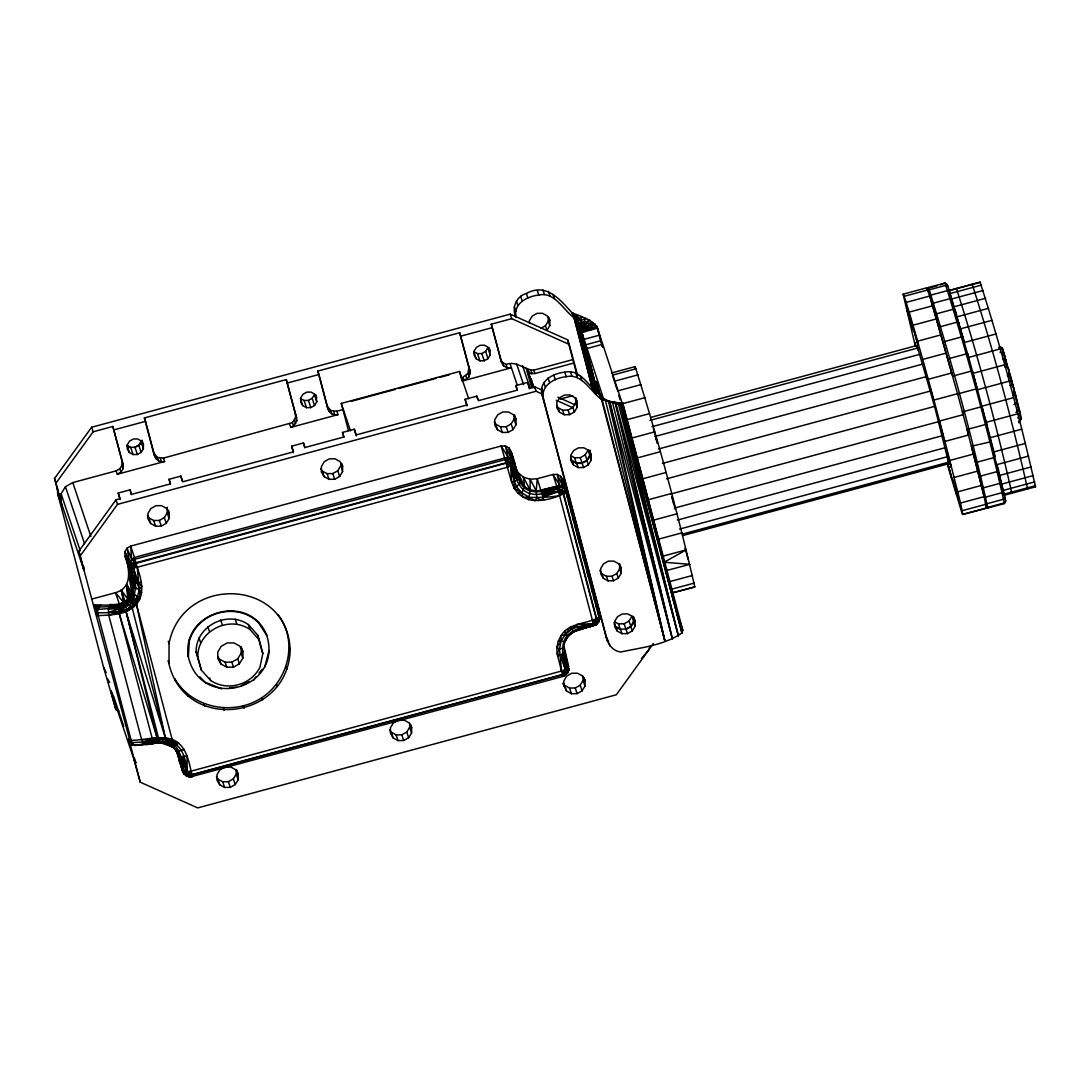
<?xml version="1.0" encoding="UTF-8"?>
<svg xmlns="http://www.w3.org/2000/svg" width="1090" height="1090" viewBox="0 0 1090 1090"><rect width="100%" height="100%" fill="white"/><g stroke="black" fill="none" stroke-linecap="round" stroke-linejoin="round"><path stroke-width="1.5" d="M169.032 643.522L169.032 662.884L168.269 660.608C181.758 732.725 287.923 721.757 290.172 650.049C287.242 577.455 182.303 574.798 169.032 643.522L168.269 641.247M542.33 390.193L534.563 386.718L529.631 388.054L527.724 382.372L515.911 385.574L517.423 390.111L478.415 400.657L476.889 396.12L465.062 399.308L466.97 404.976L356.212 434.91L354.305 429.242L342.492 432.43L344.004 436.967L304.996 447.513L303.47 442.976L291.643 446.178L293.551 451.846L182.793 481.78L180.886 476.098L169.059 479.3L170.585 483.837L131.563 494.383L130.051 489.846L118.224 493.034L120.132 498.702L115.99 499.82L78.862 551.118L129.819 740.287C143.962 740.778 158.159 734.933 172.125 739.361C187.262 745.342 188.856 762.809 192.426 776.557L189.755 776.993C178.637 774.786 182.739 759.171 177.139 751.814C172.438 743.843 163.05 742.413 154.63 743.257L152.178 738.243L119.26 613.656L118.442 608.969L119.069 603.274L115.513 592.674C134.874 587.183 127.857 565.547 124.819 551.731L126.985 548.188L130.65 546.117L501.141 446.001L505.351 445.946L508.962 447.935C518.268 461.806 513.717 489.846 536.198 490.718C546.144 490.977 558.952 481.644 566.677 491.222L599.595 615.809L598.71 621.777L596.325 624.652L578.013 629.707L596.325 624.652L598.71 621.777M96.138 612.88L96.901 615.7C110.499 614.923 126.495 615.319 136.468 604.378C145.311 593.709 141.223 579.022 137.217 567.277L130.296 562.345L124.819 551.731C132.98 570.234 142.313 606.612 110.09 604.487L108.387 608.833L108.714 615.073L141.632 739.66L144.125 744.102L145.76 744.756L157.437 742.849L156.088 742.631L154.617 737.998L152.723 739.797L142.654 742.086L130.432 742.658L129.819 740.287L133.607 744.702L135.787 745.328L157.437 742.849L155.189 743.257M141.209 582.373L135.433 583.218L132.558 582.237L129.179 565.192L506.605 463.1L510.665 466.166L511.701 482.257L514.099 488.129L534.931 500.787L536.811 498.035L536.198 490.718L530.108 479.259L537.234 478.714L552.998 474.463L557.208 474.409L560.819 476.385L562.876 479.873L566.677 491.222L566.01 492.639C554.715 498.362 541.09 502.408 528.473 499.588L530.108 490.977L530.108 479.259L523.377 477.134L518.077 472.665L515.011 466.52L518.813 477.856L517.028 480.104L511.701 482.257L501.141 446.001L508.076 457.092L506.482 462.637L135.991 562.753L131.631 558.816L126.985 548.188L129.465 561.173L128.566 567.141L133.116 587.251L139.193 589.458L141.686 592.633M1027.611 488.947C1012.024 420.154 993.644 351.212 972.185 284.218M1003.958 495.337L1035.486 486.821C1019.913 418.029 1001.533 349.086 980.06 282.092L948.532 290.608M61.013 501.959L61.122 493.825L65.441 486.74L72.785 482.584L116.139 470.88L119.818 468.795L121.971 465.253L122.026 461.193L112.856 426.463L93.141 431.79L56.026 483.074L61.013 501.959L83.848 569.988L83.903 566.745M116.139 470.88L117.284 474.273L120.963 472.202L123.115 468.659L123.17 464.599L112.856 426.463M143.43 444.556L141.319 440.987L137.613 438.957L133.293 438.998L129.533 441.137L127.326 444.761L127.271 448.93L129.369 452.5L133.075 454.544L137.395 454.489L141.155 452.35L143.362 448.726L143.43 444.556L141.972 440.237M169.127 518.527L169.209 513.049L166.443 508.335L161.552 505.651L155.87 505.719L150.911 508.526L148.008 513.308L147.927 518.799L150.706 523.5L155.584 526.184L161.266 526.116L166.225 523.309L169.127 518.527L167.233 512.859L167.301 507.368M238.165 779.786L238.233 774.309L235.467 769.595L230.59 766.91L224.908 766.992L219.948 769.785L217.033 774.568L216.951 780.058L219.73 784.773L224.608 787.443L230.29 787.375L235.249 784.568L238.165 779.786L236.258 774.118L236.312 770.003M242.838 658.128L242.934 651.629L239.65 646.043L233.859 642.868L227.129 642.964L221.256 646.275L217.809 651.956L217.714 658.442L220.998 664.028L226.788 667.203L233.519 667.121L239.391 663.796L242.838 658.128L241.162 653.142L241.258 646.643M316.849 397.7L314.738 394.117L311.031 392.087L306.726 392.141L302.952 394.267L300.745 397.905L300.69 402.06L302.788 405.644L306.494 407.674L310.814 407.619L314.574 405.494L316.781 401.856L315.882 394.812M342.546 471.657L342.628 466.179L339.862 461.465L334.971 458.795L329.289 458.863L324.329 461.669L321.427 466.452L321.346 471.929L324.125 476.643L329.003 479.328L334.685 479.246L339.644 476.453L342.546 471.657L340.693 463.25M411.584 732.93L411.652 727.439L408.886 722.725L404.008 720.054L398.327 720.122L393.367 722.929L390.452 727.711L390.37 733.188L393.149 737.903L398.027 740.587L403.709 740.505L408.668 737.712L411.584 732.93L409.677 727.248L409.731 723.147M490.268 350.83L488.156 347.26L484.451 345.23L480.145 345.285L476.371 347.41L474.164 351.034L474.109 355.204L476.207 358.774L479.913 360.817L484.232 360.763L487.993 358.624L490.2 354.999L489.301 347.955M515.965 424.8L516.047 419.323L513.281 414.609L508.403 411.925L502.722 412.006L497.748 414.8L494.846 419.582L494.765 425.073L497.544 429.787L502.422 432.457L508.104 432.389L513.063 429.583L515.965 424.8L514.071 419.132L514.126 415.018M529.399 323.308L529.44 320.664L532.233 316.059L537.016 313.361L542.493 313.293L547.194 315.868L549.851 320.406L549.782 325.692L546.976 330.297L545.45 325.76L548.256 321.155L548.311 317.19M563.789 686.332L563.871 680.855L566.786 676.059L571.746 673.266L577.428 673.184L582.305 675.868L585.085 680.582L585.003 686.06L582.087 690.842L577.128 693.649L571.446 693.717L566.568 691.046L562.849 683.498M577.196 407.333L575.67 402.81L575.738 397.523L577.264 402.06L577.196 407.333L574.389 411.952L569.62 414.65L564.143 414.718L559.442 412.129L556.772 407.606L556.854 402.319L559.647 397.714L564.429 395.016L569.893 394.948L574.594 397.523L577.264 402.06M585.003 686.06L583.096 680.392L583.15 676.277M591.162 460.198L589.635 455.661L589.704 450.374L591.23 454.911L591.162 460.198L588.355 464.803L583.572 467.501L578.109 467.569L573.408 464.994L570.738 460.457L570.819 455.17L573.613 450.565L578.395 447.867L583.859 447.799L588.559 450.374L591.23 454.911M583.395 462.637L587.115 460.539L590.031 455.756L590.099 450.279M621.082 573.463L621.164 568.176L618.493 563.639L613.793 561.064L608.315 561.132L603.547 563.83L600.74 568.435L600.658 573.721L603.329 578.259L608.029 580.834L613.506 580.766L618.275 578.068L621.082 573.463L619.556 568.926L619.638 563.639M635.048 626.314L635.129 621.041L632.459 616.504L627.758 613.915L622.281 613.983L617.512 616.695L614.706 621.3L614.624 626.573L617.294 631.11L621.995 633.685L627.472 633.617L632.241 630.919L635.048 626.314L633.522 621.777L633.603 616.504M1007.296 367.167L1003.522 352.22L1003.577 354.768M566.677 491.222L562.971 486.508L557.208 474.409L559.906 486.849C550.423 489.601 540.081 493.348 530.108 490.977C518.636 487.094 516.919 473.918 514.521 463.795L508.962 447.935L511.101 458.045L510.42 461.683L511.864 465.58L513.485 460.062L511.019 451.423L514.207 463.495M565.478 489.71L562.876 479.873L565.342 488.524L565.492 492.953L562.277 490.146L557.453 487.939L541.716 492.312L557.658 488.661C547.017 492.816 533.868 498.416 523.595 490.173C516.088 482.611 513.608 471.548 510.42 461.683L505.596 459.49L132.394 559.892L129.179 565.192L132.776 568.026L137.217 567.277L507.708 467.16L514.521 463.795L513.458 461.356L511.074 459.449L505.31 458.549L508.076 457.092L513.485 460.062M565.342 488.524L560.819 476.385L562.931 487.898L559.565 495.623L593.832 625.619L578.013 629.707M520.448 483.224L514.521 463.795L510.42 461.683L509.221 464.422L511.401 465.798L514.616 481.262L510.665 466.166L514.317 481.399L514.099 488.129L520.448 483.224L518.077 472.665L524.617 486.753L521.837 492.912L523.064 497.176L528.473 499.588M136.059 588.886L130.01 567.985L132.081 563.925C137.681 580.48 136.972 597.906 126.072 611.694L158.391 737.617L153.009 740.573L142.654 742.086L162.805 742.467L168.841 744.565L172.125 739.361L136.468 604.378L133.47 604.923L128.279 598.587L131.863 593.014L126.685 584.39L129.288 597.47L130.8 599.527L134.969 603.206L140.106 597.906L131.863 593.014L129.206 577.114C144.752 603.274 112.652 608.424 94.34 606.571L97.868 609.446L125.663 607.089L133.307 601.898L137.585 596.898L139.193 589.458L141.904 586.256L138.484 582.959L132.081 563.925L135.31 560.315L132.394 559.892L134.465 557.453L508.076 457.092L505.351 445.946L511.101 458.045M189.306 639.721L188.406 656.698L188.175 656.017C182.016 610.918 249.378 592.374 266.573 634.83L266.805 635.511L257.567 621.273M191.077 771.148L184.51 771.87L184.346 774.023L186.772 776.066L191.077 771.148L561.568 671.031L568.013 668.047L568.694 666.63L564.143 646.874L564.47 652.46L568.639 670.187L567.549 673.17L562.917 676.44L192.317 776.434C176.689 774.336 186.186 748.38 170.176 743.026L162.941 741.323L142.654 742.086L155.57 741.582L165.367 737.903L178.542 743.067L173.119 747.331L168.092 744.361L159.562 742.862M536.198 490.718L537.234 478.714L543.801 499.874M129.819 740.287L131.795 742.699L97.501 612.88L97.868 609.446L100.648 605.032L124.914 605.304L131.836 600.495M184.21 749.375L177.139 751.814C174.345 743.176 159.113 747.481 163.377 737.821L152.723 739.797L141.632 739.66M134.138 583.014L130.8 566.65M1015.757 398.776L1016.003 396.855L1003.018 349.999L1002.309 347.969L999.585 346.416M1014.122 392.918L1016.003 396.855L1015.771 398.477L1014.191 392.441M175.544 681.032L174.781 678.757C192.099 708.418 233.533 716.225 261.764 697.75C288.578 680.31 298.292 640.77 278.141 614.787M565.356 656.711L568.857 669.655L567.795 672.598L562.917 676.44L557.113 653.782L559.483 649.054L561.037 641.302L560.941 635.838C569.116 622.226 586.747 624.488 598.928 617.226L599.595 615.809L595.794 604.473L597.116 609.256M562.277 490.146L542.711 495.841L562.277 490.146L596.298 618.847L593.369 623.657L577.577 627.799L593.437 623.916L596.325 624.652C583.45 627.717 564.361 630.701 563.898 647.678L559.483 649.054L556.881 647.406L558.298 641.124L560.941 635.838L565.206 634.462L571.501 629.312L577.346 626.9L598.465 622.349L599.773 618.82L599.214 616.613L599.541 619.352L596.639 618.643L563.721 494.043L565.315 489.805L599.541 619.352M196.132 651.643C195.859 625.946 227.469 610.005 248.329 624.556L257.608 635.02L259.284 640.007L262.84 653.455L259.951 667.216C251.027 685.051 227.333 691.564 210.656 680.528L201.35 670.064L196.132 651.643L201.35 670.064M197.808 656.63C197.535 630.933 229.132 615.005 250.005 629.543L259.284 640.007M124.819 551.731C127.367 565.642 136.386 579.635 132.612 593.968L129.41 597.783L130.337 595.644L126.685 584.39L127.789 599.119L130.8 599.527L134.656 595.413L132.83 601.435L137.585 596.898L132.272 608.166L165.367 737.903L126.072 611.694L157.069 737.753L153.349 741.5M946.856 284.858L945.03 283.005L928.476 287.474L927.318 289.477L928.285 291.738L929.443 289.776L945.997 285.308L947.987 286.425L968.629 357.452L1000.157 348.936M1013.441 397.687L981.899 406.202L1005.729 500.855L1004.571 502.844L988.03 507.313L986.028 506.169L987.853 508.022C971.449 433.875 951.025 360.095 928.476 287.474L928.299 288.182L937.332 285.743M987.853 508.022L1004.408 503.553C988.003 429.406 967.579 355.626 945.03 283.005L940.343 284.94M1005.729 500.855L1004.408 503.553M568.639 670.187L564.702 651.534L568.639 670.187L565.737 669.464L561.309 654.545L566.269 673.075L562.822 676.059L565.642 674.942M568.571 635.593L565.138 641.519L558.298 641.124M1004.503 358.16L1004.653 355.735L1007.133 366.921M649.749 646.588L648.918 649.708L641.451 658.578M598.928 617.226C597.347 630.02 581.106 625.81 572.781 631.233C557.126 640.021 563.694 659.246 566.269 673.075L567.795 672.598M188.175 656.017C200.097 712.26 284.245 689.207 266.573 634.83M559.906 486.849L558.339 491.086L559.565 495.623C547.289 497.776 535.258 497.585 523.064 497.176L517.968 493.211L514.357 488.456L516.674 486.985L514.317 481.399M682.776 630.293L681.999 632.868C664.505 645.294 641.206 647.542 620.796 651.997C612.485 651.043 607.566 643.713 605.849 636.138L542.016 394.512C538.732 380.832 553.27 373.257 564.729 372.181C580.452 368.529 588.777 386.664 599.418 394.43L602.048 398.722L609.95 402.319L622.717 403L682.776 630.293L677.421 614.365M600.277 397.7L599.418 394.43L600.181 396.692L605.236 400.52L618.071 402.823L678.348 635.865L620.714 402.932L681.999 632.868L643.822 482.856L622.363 402.959L617.58 403.899M127.789 599.119L121.263 590.044L124.928 601.108L124.914 605.304L127.639 610.795L133.47 604.923L123.933 612.308L97.501 612.88L96.342 613.602L97.882 615.687M130.8 599.527L125.663 607.089L118.742 610.863L126.958 609.651L118.892 611.817L108.36 612.267L125.663 607.089M592.565 389.348L573.122 313.225L572.005 312.776C559.647 299.191 546.117 282.487 526.375 293.496C516.755 296.071 511.741 307.053 515.461 316.141M163.432 458.1L292.42 422.62L295.608 417.388L295.445 414.336L286.275 379.593L144.384 417.933L153.554 452.677C154.344 457.977 158.786 463.127 164.576 461.492L163.432 458.1L157.273 457.391L153.554 452.677M289.559 424.01L290.703 427.416L293.564 426.026L296.752 420.781L296.589 417.729L286.275 379.593M577.686 375.628L569.184 344.399L511.714 318.675L491.222 324.207L501.536 362.343L503.594 365.845L507.204 367.82L511.414 367.766L464.122 380.546L462.978 377.154L467.964 373.434L468.864 367.466L459.694 332.736L317.803 371.077L326.986 405.807C327.763 411.107 332.205 416.257 337.995 414.636L336.851 411.23L330.692 410.521L326.986 405.807M464.122 380.546L469.109 376.827L470.008 370.873L459.694 332.736M514.603 312.857L516.115 317.394C512.845 303.715 527.383 296.139 538.841 295.077C554.565 291.411 562.89 309.546 573.531 317.313L581.61 331.701L603.833 399.73M607.375 640.675L543.529 399.035C540.259 385.369 554.796 377.794 566.255 376.718C581.978 373.066 590.289 391.201 600.944 398.967L605.236 400.52L599.786 395.07M1019.082 411.761L1016.003 396.855M573.122 313.225L581.842 316.672L579.499 327.259L585.33 324.18L589.785 320.324L596.83 326.414L622.281 403.464M176.239 750.615L183.774 773.709L186.635 771.897L183.134 756.746L187.93 775.303L191.976 774.609L562.467 674.492L566.269 673.075L568.013 668.047L563.871 652.965L567.495 668.374L562.903 653.768L564.47 652.46M581.188 330.733L584.962 329.439L587.251 326.101L595.113 324.193L588.75 328.131L585.725 331.36L581.188 330.733L585.33 324.18L592.865 322.272L587.251 326.101L580.439 329.003M191.976 774.609L187.058 771.911C185.995 760.234 183.174 746.473 170.953 741.609C157.532 741.064 144.507 745.71 130.895 744.634L135.787 745.328L130.977 745.233L130.16 741.595M189.524 640.402C198.012 612.185 236.298 601.653 257.799 621.954M507.708 467.16L509.221 464.422M564.702 491.876L563.38 494.26L558.475 491.563L543.079 497.176L541.553 500.378L536.811 498.035M1019.014 422.825L1021.357 418.737L1019.096 408.573L1008.114 367.439L1004.857 366.921M1018.578 421.803L1021.18 417.429M1005.089 497.204L1003.931 499.138L987.376 503.621L985.496 503.185M217.673 656.248L219.322 659.041L225.112 662.216L231.843 662.134L237.715 658.81L241.162 653.142M570.915 455.743L574.566 457.745L580.248 457.677L585.207 454.871L588.123 450.088L590.031 455.756M570.547 458.181L571.882 460.457L576.583 463.032L582.06 462.964L586.829 460.266L589.635 455.661M599.813 570.315L601.816 573.721L606.517 576.297L611.981 576.229L616.763 573.531L619.556 568.926M129.369 452.5L126.944 445.306L130.664 447.336L134.969 447.281L138.73 445.156L140.951 441.518L143.362 448.726M147.409 515.475L148.799 517.832L153.676 520.516L159.358 520.448L164.317 517.641L167.233 512.859M302.788 405.644L300.377 398.436L304.083 400.48L308.388 400.425L312.162 398.286L314.37 394.662L316.781 401.856M320.828 468.618L322.218 470.975L327.095 473.646L332.777 473.578L337.736 470.771L340.652 465.989M476.207 358.774L473.796 351.58L477.502 353.61L481.807 353.555L485.581 351.43L487.789 347.792L490.2 354.999M216.433 776.748L217.823 779.091L222.701 781.775L228.382 781.707L233.342 778.9L236.258 774.118M494.247 421.762L495.637 424.105L500.514 426.79L506.196 426.721L511.156 423.915L514.071 419.132M556.581 405.33L557.917 407.606L562.617 410.181L568.094 410.113L572.863 407.415L575.67 402.81M389.852 729.878L391.242 732.235L396.12 734.919L401.801 734.837L406.761 732.03L409.677 727.248M563.271 683.021L564.661 685.378L569.539 688.049L575.22 687.981L580.18 685.174L583.096 680.392M614.801 621.859L618.466 623.861L624.148 623.793L629.107 620.987L632.009 616.204L633.917 621.872L631.001 626.655L626.042 629.461M633.522 621.777L630.729 626.382L625.946 629.08L620.469 629.148L615.782 626.573L614.447 624.311M1003.713 355.04L1002.309 347.969M991.192 440.878L989.829 441.995L971.49 446.205L975.468 461.615L977.321 462.106L993.876 457.637L995.17 456.288L972.43 370.777L952.728 376.105L930.015 296.916L931.214 295.022L947.769 290.553L949.731 291.589M1003.672 490.718L1002.487 492.557L985.932 497.026L983.957 496.032L975.468 461.615M1017.733 417.988L1020.404 413.968M932.481 304.846L933.708 303.061L950.262 298.592L952.183 299.518M593.982 390.697L576.215 321.809L578.245 318.934L581.842 316.672L589.785 320.324L578.095 324.834L596.162 393.694M1001.492 481.548L1000.279 483.265L983.725 487.734L981.79 486.876M61.231 500.392L61.476 504.97L54.5 478.537L91.628 427.253L510.202 314.138L567.672 339.862L569.184 344.399M80.388 555.655L117.516 504.357L536.089 391.256L542.302 394.035M653.401 643.509L616.286 694.793L197.712 807.908L140.242 782.184L133.729 758.763L110.88 690.719L112.924 694.821M1006.397 361.648L1005.77 362.493L1004.558 357.97L1006.397 361.648L1005.661 361.771M935.601 315.323L936.869 313.702L953.423 309.219L955.303 309.996M1015.962 412.456L1019.096 408.573M998.644 469.967L997.391 471.52L980.837 475.989L978.929 475.294M255.728 676.972L253.793 680.215M258.97 673.116L262.227 669.274M562.808 676.318L565.41 675.487L562.522 674.751L192.031 774.854L189.755 776.993L186.158 775.726M1018.809 411.421L1019.491 410.657L1020.349 415.154L1019.409 414.622M129.465 561.173L134.465 557.453L130.65 546.117L131.631 558.816M939.28 328.063L940.615 326.618L957.17 322.149L958.996 322.735M622.962 405.276L622.717 403L619.57 403.859M1014 404.703L1017.324 401.597M139.833 598.805L134.969 603.206L136.468 604.378L165.367 737.903M943.45 342.71L944.839 341.483L961.394 337.001L963.151 337.382M134.642 447.5L140.501 444.27M134.656 595.413L130.105 598.655L128.279 598.587L126.685 584.39M947.973 358.869L967.675 353.542L972.566 371.744M155.57 741.582L144.125 744.102M1012.528 395.125L1015.199 393.476M986.804 424.146L967.089 429.474L984.175 496.645L960.522 503.035L962.838 514.521L986.477 508.131L983.957 496.032M118.606 604.95L123.77 601.912L121.263 590.044L124.274 603.22L115.513 592.674L91.86 599.064M540.681 328.458L545.45 325.76M602.443 346.811L596.83 326.414L589.704 330.284L585.33 324.18L572.768 315.024L576.215 321.809M241.435 685.61L249.011 681.809M565.192 630.824L565.206 634.462L568.449 636.069L573.449 631.982L596.543 624.12M562.903 653.768L557.576 655.935M505.596 459.49L508.049 458.386M1010.13 378.857L1011.084 378.434L1008.781 372.794M982.131 406.57L962.416 411.897L968.588 435.019L944.935 441.409L960.522 503.035M1019.423 414.609L1020.295 414.255L1019.286 413.669M506.605 463.1L510.42 461.683L506.482 462.637M132.857 588.423L133.879 588.041M118.456 607.593L124.914 605.304L128.92 599.827L124.928 601.108M162.723 743.244L156.797 743.244L158.118 742.78M592.96 390.302L573.708 316.795L584.962 329.439L596.83 326.414M593.778 625.565L578.095 630.061L577.904 629.121L593.437 623.916M108.387 608.833L118.456 605.536L124.914 605.304L108.387 608.833L118.442 608.969M1009.98 385.615L1012.855 384.702M587.251 326.101L594.609 323.771M619.352 403.831L622.363 402.959L681.999 632.868L621.586 402.946L616.654 403.504M541.43 491.318L559.933 485.554L562.971 486.508M113.987 429.855L145.529 421.34L154.698 456.07M287.419 382.999L318.948 374.483L328.117 409.213M460.838 336.142L492.367 327.613L501.536 362.343M348.487 430.686L341.279 403.409L459.53 371.458L468.727 398.858M351.457 401.243L395.452 389.348M398.708 388.476L436.177 378.353M439.433 377.467L449.203 374.824M583.845 339.399L599.609 335.134M336.851 411.23L343.404 409.459M585.48 344.862L601.244 340.598M117.284 474.273L164.576 461.492M290.703 427.416L337.995 414.636M586.665 348.582L602.429 344.331M500.405 358.951L502.449 362.439L506.073 364.428C516.755 360.463 524.195 369.919 533.746 370.164L573.177 359.509M525.925 368.229L528.446 373.161L534.89 373.557L574.321 362.902M611.476 373.012L635.129 366.608C658.047 439.106 677.653 512.859 694.821 586.938L672.748 592.906M915.409 346.484L903.133 294.191L926.786 287.801L930.015 296.916M636.11 368.761L612.471 375.151L616.995 389.321M903.133 294.191L904.128 296.33L927.781 289.94M948.9 290.771L980.428 282.255M614.501 381.2L638.154 374.81M904.128 296.33L906.158 302.393L929.811 296.003L957.592 393.94L977.294 388.626M560.233 399.076L572.836 395.67M981.518 285.062L949.976 293.578L964.446 342.478L995.974 333.962M951.747 298.96L983.275 290.444M617.499 390.956L641.152 384.566M906.158 302.393L909.155 312.135L932.808 305.745M954.131 306.767L985.673 298.251M621.355 404.036L645.007 397.646M909.155 312.135L913.025 325.229L936.664 318.839M957.102 316.809L988.644 308.279M960.576 328.812L992.104 320.297M625.933 419.991L649.586 413.601M913.025 325.229L917.603 341.184L941.242 334.793M650.635 417.443L917.003 345.462L934.593 406.393L948.872 463.672L682.49 535.653M649.967 420.372L917.984 347.955M651.956 426.721L919.974 354.291M631.069 438.248L654.722 431.858M917.603 341.184L922.726 359.428L946.379 353.037M654.831 436.491L922.849 364.06M658.401 449.026L926.405 376.595M636.574 458.127L660.213 451.737M922.726 359.428L928.23 379.306L951.883 372.916M541.035 490.064L559.933 485.554L552.998 474.463L558.339 491.086L542.18 493.906M1004.53 364.823L973.002 373.339L977.471 389.73L1008.999 381.214M662.407 463.454L930.424 391.038M665.895 472.515L642.242 478.919L638.318 464.517M928.23 379.306L933.898 400.098L957.551 393.708L963.192 414.663L939.539 421.053L944.935 441.409M666.59 478.823L934.593 406.393M652.869 518.649L647.882 499.86L671.535 493.47M670.65 494.056L938.667 421.626M986.191 422.334L1017.719 413.819M674.329 508.131L942.346 435.7M676.931 513.826L653.278 520.216L663.715 560.75M677.367 520.08L945.371 447.649M990.224 437.703L1021.752 429.174M679.547 529.086L947.564 456.669M658.251 539.25L681.89 532.86M949.908 460.43L973.547 454.04M682.381 534.114L948.75 462.133M993.903 451.9L1025.431 443.385M1028.647 456.056L997.118 464.572L1003.972 494.179L1035.5 485.649M662.597 556.254L686.25 549.864L664.096 562.249L689.847 564.32L666.181 570.629M954.254 477.434L977.907 471.044M999.789 475.39L1031.317 466.874M957.837 491.808L981.49 485.418M1001.86 484.069L1033.388 475.553M1003.263 490.391L1034.792 481.862M670.432 581.42L692.504 575.452M670.541 589.499L694.194 583.109M962.211 510.692L985.851 504.302M672.298 592.756L694.821 586.938M947.101 463.754L962.375 514.371L986.477 508.131M108.714 615.073L119.028 612.73M617.267 403.886L621.586 402.946M583.818 327.559L580.139 328.363L596.693 392.673M189.755 776.993L192.385 776.502L189.183 776.679M616.586 403.395L619.801 402.919L678.348 635.865L615.659 402.619L672.367 638.822L609.664 401.651L600.917 397.237L664.968 641.288L609.664 401.651L605.522 400.153L608.969 401.502M155.979 742.971L141.209 744.565M156.797 743.244L162.805 742.467L169.645 743.639L174.604 746.732L169.468 743.857L173.119 747.331L162.805 742.467M187.93 775.303L192.031 774.854M155.747 743.244L141.169 744.702M131.454 602.906L134.261 602.647L140.106 597.906L137.217 567.277L134.465 557.453M154.29 742.794L156.088 742.631M597.456 392.277L581.61 331.701L585.725 331.36L584.962 329.439M517.968 493.211L521.837 492.912L516.674 486.985M229.949 687.654L236.707 687.231M1007.378 376.023L1010.444 375.846M109.095 605.999L118.456 605.536M154.916 739.456L163.2 739.102L171.73 740.219M616.613 403.014L619.801 402.919M570.642 457.895L571.596 460.743L576.474 463.413L582.155 463.345L580.248 457.677M577.904 629.121L577.346 626.9L570.561 626.954L573.422 631.614M139.193 589.458L132.776 568.026L128.566 567.141L124.764 555.791L129.179 565.192M176.539 750.233L182.439 771.012L184.51 771.87M99.122 606.571L94.312 606.476L100.648 605.032L93.767 604.746M609.95 402.319L615.046 402.564L672.367 638.822L612.457 402.196L607.798 401.324L615.046 402.564M133.607 744.702L130.882 744.511L130.432 742.658L133.607 744.702L130.568 743.189M118.892 611.817L123.933 612.308M95.089 609.133L97.868 609.446L95.784 611.558L97.501 612.88M580.766 323.934L577.278 323.526L575.833 317.272L576.624 314.628L573.504 315.582L572.005 312.776L573.531 317.313M186.772 776.066L185.409 773.328L187.058 771.911L187.099 756.051L179.196 756.555L176.444 751.283L179.196 756.555L182.439 771.012L184.346 774.023L179.033 751.664M178.542 743.067L163.2 739.102L170.953 741.609M573.708 316.795L575.833 317.272L577.55 314.996L578.245 318.934M170.176 743.026L176.689 745.042L171.348 740.9M602.198 398.967L608.465 401.406L664.968 641.288L602.048 399.403L600.345 396.147L603.751 399.458M1002.964 359.032L1006.029 360.041M162.941 741.323L169.645 743.639M207.373 683.117L221.733 688.866M596.639 618.643L597.17 622.254L592.483 620.21M566.269 673.075L561.568 671.031L559.483 649.054M1019.45 413.941L1020.349 415.154L1019.668 413.287M605.522 400.153L608.465 401.406M938.626 325.76L940.615 326.618L938.545 325.488M956.421 288.482C977.88 355.476 996.26 424.419 1011.847 493.211L1011.111 491.726M557.862 397.142L574.948 404.799M556.281 400.289L573.367 407.946M57.361 487.516L57.675 493.62L103.564 667.298L115.867 709.604L118.974 710.993M999.993 352.152L1004.285 354.1M595.14 624.556L593.369 623.657L576.719 624.461L577.346 626.9M564.225 675.391L562.467 674.492L565.397 669.669L560.206 655.076L557.113 653.782L556.881 647.406L570.22 627.2L571.501 629.312M1016.33 400.262L1018.183 407.129M998.603 347.628L1003.018 349.999M999.448 346.634L1002.187 348.173M59.882 495.078L57.675 493.62L61.476 504.97M603.192 398.79L605.468 400.589L664.968 641.288M1019.177 414.173L1020.349 415.154L1019.368 414.214M180.681 763.163L178.637 759.675L184.591 774.391M134.029 561.35L136.127 563.217L133.184 568.026L137.245 583.068M177.139 751.814L172.533 746.923M1017.147 403.859L1018.019 404.69M199.906 676.863L206.037 683.226M513.458 461.356L514.821 462.76M675.296 509.493L671.958 496.536M126.944 445.306L128.784 447.813M600.386 396.092L602.048 398.722M107.365 678.634L109.681 682.558M530.026 489.723L523.377 477.134L524.617 486.753M534.386 388.176L528.446 373.161L532.07 373.829L530.939 370.437M605.849 636.138L608.574 641.588M133.729 758.763L135.773 762.864M103.564 667.298L106.221 672.666M1034.764 485.336L1035.486 486.821M1020.935 417.824L1021.357 418.737M1011.643 381.459L1008.918 373.666L1008.604 369.442M947.019 284.149L947.987 286.425M567.127 665.241L568.857 669.655L567.536 664.859M947.891 461.179L948.872 463.672M129.206 577.114L133.116 587.251L128.756 570.901L132.558 582.237M130.977 745.233L128.77 738.761L140.242 782.184M515.011 466.52L520.625 482.175M186.635 771.897L181.294 756.882L183.869 771.856M911.404 322.449C918.475 350.217 902.861 291.725 911.758 323.784M599.418 394.43L600.944 398.967M552.971 294.395L554.497 298.933M580.384 376.05L581.91 380.587M548.393 291.33L549.919 295.867M575.806 372.984L577.332 377.522M542.956 289.981L544.482 294.518M570.37 371.635L571.896 376.173M548.842 317.381L549.851 320.406M548.256 321.155L549.782 325.692M537.329 290.54L538.841 295.077M564.729 372.181L566.255 376.718M572.863 407.415L574.389 411.952M585.207 454.871L587.115 460.539M586.829 460.266L588.355 464.803M568.094 410.113L569.62 414.65M620.142 565.151L621.164 568.176M526.375 293.496L527.901 298.033M553.788 375.137L555.314 379.674M582.06 462.964L583.572 467.501M634.107 618.016L635.129 621.041M562.617 410.181L564.143 414.718M616.763 573.531L618.275 578.068M520.639 296.276L522.164 300.813M548.052 377.917L549.578 382.454M576.583 463.032L578.109 467.569M557.917 407.606L559.442 412.129M574.566 457.745L576.474 463.413M629.107 620.987L632.241 630.919M611.981 576.229L613.506 580.766M571.882 460.457L573.408 464.994M516.401 300.935L517.913 305.459M543.801 382.576L545.327 387.114M624.148 623.793L627.472 633.617M606.517 576.297L608.029 580.834M514.276 306.753L515.788 311.29M541.676 388.408L543.202 392.931M533.746 370.164L534.89 373.557M542.016 394.512L543.529 399.035M601.816 573.721L603.329 578.259M620.469 629.148L621.995 633.685M618.466 623.861L620.36 629.53L615.482 626.859L614.052 622.608M615.782 626.573L617.294 631.11M510.202 314.138L511.714 318.675M534.563 386.718L536.089 391.256M528.214 369.769L529.359 373.161L527.069 371.635L531.77 387.781M533.269 387.495L528.446 373.161L532.438 387.713M522.601 365.777L530.108 388.163M516.619 363.883L523.595 384.675M609.078 643.1L610.1 646.125M510.284 364.373L517.3 385.301M506.073 364.428L507.204 367.82M491.222 324.207L492.367 327.613M502.449 362.439L503.594 365.845M514.616 415.072L516.047 419.323M511.156 423.915L513.063 429.583M485.581 351.43L487.993 358.624M481.807 353.555L484.232 360.763M506.196 426.721L508.104 432.389M477.502 353.61L479.913 360.817M500.514 426.79L502.422 432.457M584.131 677.748L585.085 680.582M495.637 424.105L497.544 429.787M580.18 685.174L582.087 690.842M468.864 367.466L470.008 370.873M469.027 370.518L470.171 373.925M575.22 687.981L577.128 693.649M467.964 373.434L469.109 376.827M465.852 375.764L466.983 379.156M569.539 688.049L571.446 693.717M564.661 685.378L566.568 691.046M467.01 405.93L465.062 399.308M356.253 435.85L354.305 429.242M341.279 403.409L350.476 430.809M333.69 411.475L334.834 414.868M317.803 371.077L318.948 374.483M330.692 410.521L331.837 413.928M328.349 408.532L329.48 411.938M341.674 463.345L342.628 466.179M337.736 470.771L339.644 476.453M312.162 398.286L314.574 405.494M308.388 400.425L310.814 407.619M332.777 473.578L334.685 479.246M304.083 400.48L306.494 407.674M327.095 473.646L329.003 479.328M410.712 724.605L411.652 727.439M322.218 470.975L324.125 476.643M406.761 732.03L408.668 737.712M295.445 414.336L296.589 417.729M295.608 417.388L296.752 420.781M401.801 734.837L403.709 740.505M294.545 420.29L295.69 423.697M292.42 422.62L293.564 426.026M396.12 734.919L398.027 740.587M391.242 732.235L393.149 737.903M289.409 647.787L290.172 650.049M286.098 666.971L286.861 669.233M269.216 651.588L268.985 650.907L264.611 667.393M276.547 684.248L277.296 686.509M261.164 648.468L262.84 653.455M248.329 624.556L250.005 629.543M261.764 697.75L262.526 700.012M235.14 619.147L236.816 624.134M241.68 647.882L242.934 651.629M237.715 658.81L239.391 663.796M220.671 619.842L222.346 624.843M231.843 662.134L233.519 667.121M160.271 458.331L161.415 461.738M243.383 706.007L244.146 708.268M144.384 417.933L145.529 421.34M157.273 457.391L158.418 460.784M225.112 662.216L226.788 667.203M154.916 455.402L156.061 458.808M219.322 659.041L220.998 664.028M207.781 626.532L209.457 631.519M168.255 510.215L169.209 513.049M164.317 517.641L166.225 523.309M138.73 445.156L141.155 452.35M223.382 708.119L224.131 710.394M134.969 447.281L137.395 454.489M199.02 637.882L200.696 642.868M159.358 520.448L161.266 526.116M209.811 678.034L210.656 680.528M130.664 447.336L133.075 454.544M153.676 520.516L155.584 526.184M236.816 770.058L238.233 774.309M148.799 517.832L150.706 523.5M233.342 778.9L235.249 784.568M203.912 703.868L204.675 706.143M122.026 461.193L123.17 464.599M121.971 465.253L123.115 468.659M228.382 781.707L230.29 787.375M119.818 468.795L120.963 472.202M222.701 781.775L224.608 787.443M217.823 779.091L219.73 784.773M187.112 693.717L187.875 695.992M91.628 427.253L93.141 431.79M115.99 499.82L117.516 504.357M72.785 482.584L90.852 536.389M65.441 486.74L84.557 543.706M61.122 493.825L80.251 550.791M54.5 478.537L56.026 483.074M113.605 696.183L123.701 726.24M134.329 757.891L135.923 762.646M518.458 478.892L513.635 464.504L517.028 480.104L512.845 463.413M130.636 567.999L135.433 583.218M119.26 613.656L157.069 737.753M915.464 344.331L914.701 342.056L915.736 346.293M653.332 428.356L656.984 441.641M656.67 441.3L657.325 443.453M601.884 397.823L600.931 394.989L601.503 397.4M955.371 310.936L956.502 314.71M618.779 395.316L620.074 399.676M518.813 477.856L514.603 463.522L518.595 478.782M181.131 764.662L183.774 773.709M655.662 437.703L656.344 440.101M685.024 547.97L685.692 550.355M600.685 397.727L596.366 381.377L600.699 396.706M598.001 612.444L599.773 618.82M565.329 656.889L566.65 661.671M1011.111 381.296L1012.487 386.378M933.898 400.098L939.539 421.053M672.912 501.019L673.634 503.744M686.032 551.554L686.768 554.279M642.678 480.526L647.882 499.86M581.61 331.701L597.933 393.544L581.828 332.423L597.593 328.158L602.525 346.852M985.333 419.091L986.995 425.373M597.347 393.149L580.139 328.363L585.916 318.403L580.711 320.61L577.21 320.378L576.61 322.449L593.955 389.975M595.453 392.291L577.278 323.526L594.868 392.4M567.672 339.862L576.774 374.333M566.337 492.993L567.645 497.912M568.503 501.196L569.811 506.114M570.669 509.384L571.978 514.303M572.836 517.587L574.144 522.505M575.002 525.775L576.31 530.694M577.169 533.977L579.771 543.815M582.796 555.287L584.104 560.206M587.129 571.678L588.437 576.596M591.461 588.069L592.769 592.987M593.628 596.271L594.936 601.19M531.171 378.611L533.31 386.705M527.724 382.372L529.44 388.83M515.911 385.574L517.178 390.356M476.889 396.12L477.733 399.308M459.53 371.458L462.065 381.091M342.492 432.43L343.745 437.226M303.47 442.976L304.737 447.772M291.643 446.178L293.36 452.677M257.608 635.02L260.769 646.97M180.886 476.098L182.18 480.976M169.059 479.3L170.326 484.083M130.051 489.846L131.318 494.628M118.224 493.034L119.941 499.547M78.862 551.118L83.848 569.988M110.88 690.719L115.867 709.604M671.944 497.353L672.544 499.67M687.136 555.641L688.022 559.102M653.673 430.155L654.273 432.471M596.298 618.847L597.17 622.254M583.968 341.306L589.567 364.332M590.371 367.616L591.57 372.548M917.126 347.002L917.726 349.74M180.027 756.692L183.256 771.488M1011.084 378.434L1011.561 381.323M1014 390.915L1013.632 387.849L1013.877 390.683M926.786 287.801L926.868 289.64M635.129 366.608L635.211 368.461M1003.522 352.22L1003.604 354.522M135.787 745.328L131.004 745.192L135.787 745.328M911.567 325.951L907.357 310.609L911.567 325.951M917.984 345.053L913.761 329.698L917.984 345.053M934.389 403.504L930.165 388.149L934.389 403.504M939.321 421.966L943.422 437.185L939.321 421.966M951.189 467.079L946.965 451.723L951.189 467.079M948.014 464.204L952.115 479.437L948.014 464.204M954.418 483.292L958.532 498.525L954.445 483.361M952.892 480.077L956.993 495.296L952.892 480.077"/></g></svg>
